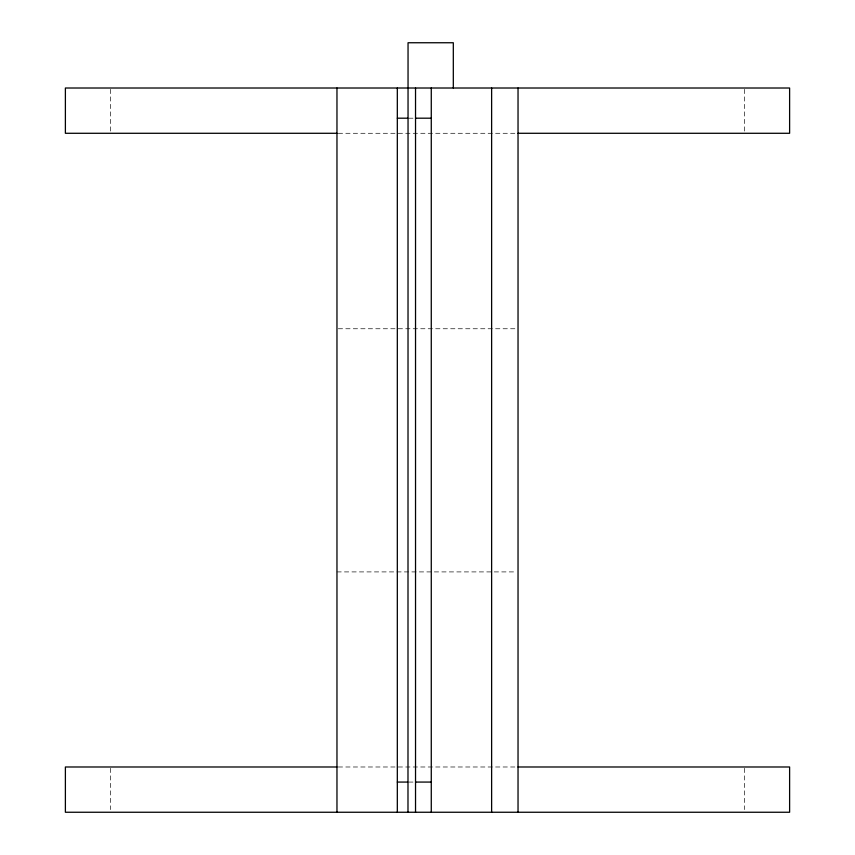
<?xml version="1.0" encoding="UTF-8"?>
<svg xmlns="http://www.w3.org/2000/svg" width="855" height="855" viewBox="0 0 855 855"><rect width="100%" height="100%" fill="white"/><g stroke="black" fill="none" stroke-linecap="round" stroke-linejoin="round"><path stroke-width="0.64" stroke-dasharray="4.28 3.21" d="M409.075 118.193L412.997 118.193M338.302 133.284L516.698 133.284M338.302 328.758L516.698 328.758M336.966 571.91L516.698 571.91M338.302 766.988L516.698 766.988M409.075 782.069L412.997 782.069M744.352 89.347L744.352 131.948M744.352 768.314L744.352 809.589M110.648 89.347L110.648 131.948M110.648 768.314L110.648 809.589"/><path stroke-width="1.28" d="M397.319 118.193L407.771 118.193M415.605 118.193L431.273 118.193M336.966 133.284L65.386 133.284L65.386 88.012L789.614 88.012L789.614 133.284L518.034 133.284M336.966 766.988L65.386 766.988L65.386 812.25L789.614 812.25L789.614 766.988L518.034 766.988M397.319 782.069L407.771 782.069M415.605 782.069L431.273 782.069M518.034 88.012L518.034 812.25M491.625 88.012L491.625 812.25M453.31 88.012L453.31 42.75L408.049 42.75L407.985 812.25M431.273 88.012L431.273 812.25M415.53 88.012L415.53 812.25M397.319 88.012L397.319 812.25M336.966 88.012L336.966 812.25"/></g></svg>
